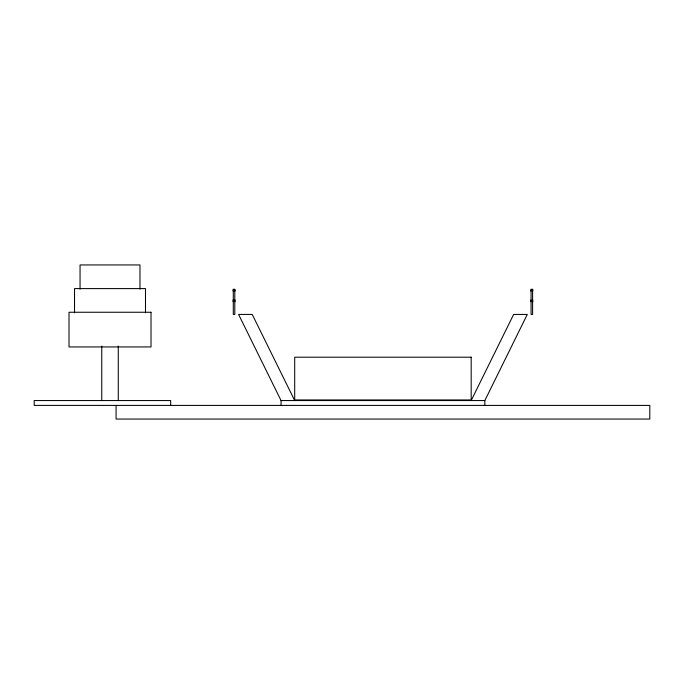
<?xml version="1.0" encoding="UTF-8"?>
<svg xmlns="http://www.w3.org/2000/svg" width="684" height="684" viewBox="0 0 684 684"><rect width="100%" height="100%" fill="white"/><g stroke="black" fill="none" stroke-linecap="round" stroke-linejoin="round"><path stroke-width="1.03" d="M471.182 400.559L513.641 314.435L527.287 314.435L484.828 400.559L484.828 405.407M294.693 400.559L252.234 314.435L238.588 314.435L281.047 400.559L484.828 400.559M532.742 291.085L532.742 289.264L530.929 289.264L530.929 291.085M532.742 299.874L532.742 301.695M530.929 299.874L530.929 301.695M281.047 400.559L281.047 405.407M234.954 291.085L234.954 289.264L233.133 289.264L233.133 291.085M234.954 299.874L234.954 301.695M233.133 299.874L233.133 301.695M170.667 405.407L170.667 400.559L34.2 400.559L34.2 405.407L649.8 405.407L649.8 419.053L116.075 419.053L116.075 405.407M145.495 312.776L145.495 288.597L74.53 288.597L74.53 312.776M139.972 289.127L139.972 264.947L80.054 264.947L80.054 289.127M118.264 346.078L118.264 400.559M101.762 346.078L101.762 400.559M234.8 290.178L233.287 290.178L233.287 314.435L234.8 314.435L234.8 290.178M532.597 290.178L531.075 290.178L531.075 314.435L532.597 314.435L532.597 290.178M151.01 312.255L69.016 312.255L69.016 346.942L151.01 346.942L151.01 312.255M471.182 357.193L294.693 357.193L294.693 399.952L471.182 399.952L471.182 357.193"/></g></svg>
